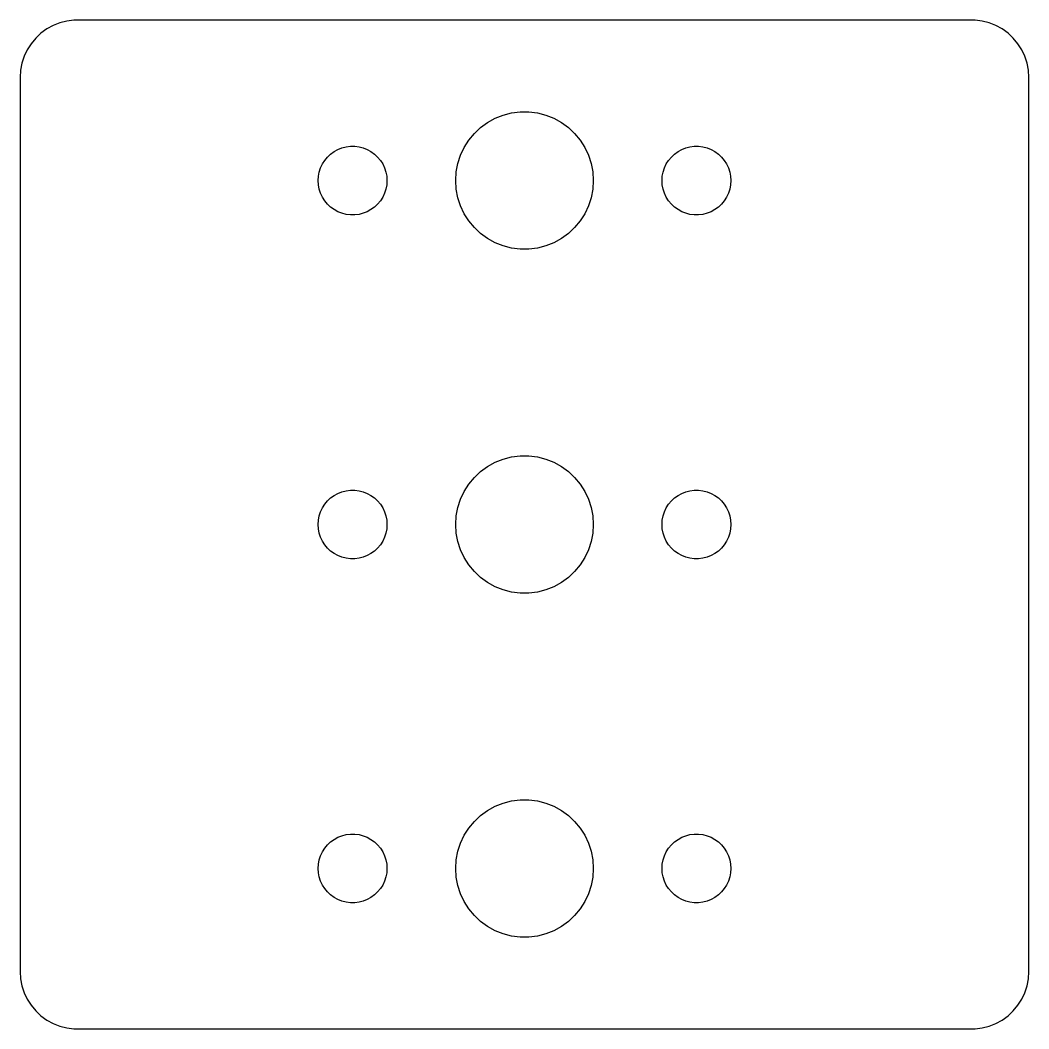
# Model space of a CAD drawing. Header units: metres. Extents: x -22 to 22, y -22 to 724.
# Drawn here: x -22 to 22, y -22 to 22 of the extents above; entities that cross this region are included whole.
import ezdxf

# ---------------------------------------------------------------- set-up
doc = ezdxf.new("R2010")
doc.units = ezdxf.units.M

msp = doc.modelspace()

# ---------------------------------------------------------------- linework, layer by layer
for p, q in [((-20.8396, 21.6108), (-21.0936, 21.4263)), ((-20.5644, 21.7621), (-20.8396, 21.6108)), ((-20.2725, 21.8776), (-20.5644, 21.7621)), ((-19.9684, 21.9557), (-20.2725, 21.8776)), ((-19.657, 21.9951), (-19.9684, 21.9557)), ((19.657, 21.9951), (-19.657, 21.9951)), ((19.9684, 21.9557), (19.657, 21.9951)), ((20.2725, 21.8776), (19.9684, 21.9557)), ((20.5644, 21.7621), (20.2725, 21.8776)), ((20.8396, 21.6108), (20.5644, 21.7621)), ((21.0936, 21.4263), (20.8396, 21.6108)), ((-21.3224, 21.2114), (-21.5225, 20.9695)), ((-21.0936, 21.4263), (-21.3224, 21.2114)), ((21.3224, 21.2114), (21.0936, 21.4263)), ((21.5225, 20.9695), (21.3224, 21.2114)), ((-21.6908, 20.7044), (-21.8244, 20.4203)), ((-21.5225, 20.9695), (-21.6908, 20.7044)), ((21.6908, 20.7044), (21.5225, 20.9695)), ((21.8244, 20.4203), (21.6908, 20.7044)), ((-21.8244, 20.4203), (-21.9214, 20.1217)), ((21.9214, 20.1217), (21.8244, 20.4203)), ((-21.9803, 19.8133), (-22, 19.5)), ((-21.9214, 20.1217), (-21.9803, 19.8133)), ((21.9803, 19.8133), (21.9214, 20.1217)), ((22, 19.5), (21.9803, 19.8133)), ((-22, 19.5), (-22, -19.5)), ((22, -19.5), (22, 19.5)), ((-1.60747, 17.533), (-1.27733, 17.7145)), ((-1.27733, 17.7145), (-0.927048, 17.8532)), ((-0.927048, 17.8532), (-0.562134, 17.9469)), ((-0.562134, 17.9469), (-0.18837, 17.9941)), ((-0.18837, 17.9941), (0.18837, 17.9941)), ((0.18837, 17.9941), (0.562134, 17.9469)), ((0.562134, 17.9469), (0.927048, 17.8532)), ((0.927048, 17.8532), (1.27733, 17.7145)), ((1.27733, 17.7145), (1.60747, 17.533)), ((-2.1869, 17.0536), (-1.91226, 17.3115)), ((-1.91226, 17.3115), (-1.60747, 17.533)), ((1.60747, 17.533), (1.91226, 17.3115)), ((1.91226, 17.3115), (2.1869, 17.0536)), ((-2.62891, 16.4453), (-2.42705, 16.7634)), ((-2.42705, 16.7634), (-2.1869, 17.0536)), ((2.1869, 17.0536), (2.42705, 16.7634)), ((2.42705, 16.7634), (2.62891, 16.4453)), ((-8.30373, 16.2665), (-8.13866, 16.3572)), ((-8.13866, 16.3572), (-7.96352, 16.4266)), ((-7.96352, 16.4266), (-7.78107, 16.4734)), ((-7.78107, 16.4734), (-7.59418, 16.497)), ((-7.59418, 16.497), (-7.40581, 16.497)), ((-7.40581, 16.497), (-7.21892, 16.4734)), ((-7.21892, 16.4734), (-7.03647, 16.4266)), ((-7.03647, 16.4266), (-6.86133, 16.3572)), ((-6.86133, 16.3572), (-6.69626, 16.2665)), ((-2.78932, 16.1044), (-2.62891, 16.4453)), ((2.62891, 16.4453), (2.78932, 16.1044)), ((6.69626, 16.2665), (6.86133, 16.3572)), ((6.86133, 16.3572), (7.03647, 16.4266)), ((7.03647, 16.4266), (7.21892, 16.4734)), ((7.21892, 16.4734), (7.40581, 16.497)), ((7.40581, 16.497), (7.59418, 16.497)), ((7.59418, 16.497), (7.78107, 16.4734)), ((7.78107, 16.4734), (7.96352, 16.4266)), ((7.96352, 16.4266), (8.13866, 16.3572)), ((8.13866, 16.3572), (8.30373, 16.2665)), ((-8.81445, 15.7226), (-8.71352, 15.8817)), ((-8.71352, 15.8817), (-8.59344, 16.0268)), ((-8.59344, 16.0268), (-8.45613, 16.1558)), ((-8.45613, 16.1558), (-8.30373, 16.2665)), ((-6.69626, 16.2665), (-6.54385, 16.1558)), ((-6.54385, 16.1558), (-6.40654, 16.0268)), ((-6.40654, 16.0268), (-6.28647, 15.8817)), ((-6.28647, 15.8817), (-6.18553, 15.7226)), ((-2.90575, 15.7461), (-2.78932, 16.1044)), ((2.78932, 16.1044), (2.90575, 15.7461)), ((6.18553, 15.7226), (6.28647, 15.8817)), ((6.28647, 15.8817), (6.40654, 16.0268)), ((6.40654, 16.0268), (6.54385, 16.1558)), ((6.54385, 16.1558), (6.69626, 16.2665)), ((8.30373, 16.2665), (8.45613, 16.1558)), ((8.45613, 16.1558), (8.59344, 16.0268)), ((8.59344, 16.0268), (8.71352, 15.8817)), ((8.71352, 15.8817), (8.81445, 15.7226)), ((-8.95287, 15.373), (-8.89465, 15.5522)), ((-8.89465, 15.5522), (-8.81445, 15.7226)), ((-6.18553, 15.7226), (-6.10533, 15.5522)), ((-6.10533, 15.5522), (-6.04712, 15.373)), ((-2.97633, 15.376), (-2.90575, 15.7461)), ((2.90575, 15.7461), (2.97633, 15.376)), ((6.04712, 15.373), (6.10533, 15.5522)), ((6.10533, 15.5522), (6.18553, 15.7226)), ((8.81445, 15.7226), (8.89465, 15.5522)), ((8.89465, 15.5522), (8.95287, 15.373)), ((-9, 15), (-8.98816, 15.188)), ((-8.98816, 14.812), (-9, 15)), ((-8.98816, 15.188), (-8.95287, 15.373)), ((-6.04712, 15.373), (-6.01183, 15.188)), ((-6.01183, 15.188), (-6, 15)), ((-6, 15), (-6.01183, 14.812)), ((-3, 15), (-2.97633, 15.376)), ((-2.97633, 14.624), (-3, 15)), ((2.97633, 15.376), (3, 15)), ((3, 15), (2.97633, 14.624)), ((6, 15), (6.01183, 15.188)), ((6.01183, 14.812), (6, 15)), ((6.01183, 15.188), (6.04712, 15.373)), ((8.95287, 15.373), (8.98816, 15.188)), ((8.98816, 15.188), (9, 15)), ((9, 15), (8.98816, 14.812)), ((-8.95287, 14.627), (-8.98816, 14.812)), ((-8.89465, 14.4478), (-8.95287, 14.627)), ((-6.04712, 14.627), (-6.10533, 14.4478)), ((-6.01183, 14.812), (-6.04712, 14.627)), ((-2.90575, 14.2539), (-2.97633, 14.624)), ((2.97633, 14.624), (2.90575, 14.2539)), ((6.04712, 14.627), (6.01183, 14.812)), ((6.10533, 14.4478), (6.04712, 14.627)), ((8.95287, 14.627), (8.89465, 14.4478)), ((8.98816, 14.812), (8.95287, 14.627)), ((-8.81445, 14.2774), (-8.89465, 14.4478)), ((-8.71352, 14.1183), (-8.81445, 14.2774)), ((-8.59344, 13.9732), (-8.71352, 14.1183)), ((-6.28647, 14.1183), (-6.40654, 13.9732)), ((-6.18553, 14.2774), (-6.28647, 14.1183)), ((-6.10533, 14.4478), (-6.18553, 14.2774)), ((-2.78932, 13.8956), (-2.90575, 14.2539)), ((2.90575, 14.2539), (2.78932, 13.8956)), ((6.18553, 14.2774), (6.10533, 14.4478)), ((6.28647, 14.1183), (6.18553, 14.2774)), ((6.40654, 13.9732), (6.28647, 14.1183)), ((8.71352, 14.1183), (8.59344, 13.9732)), ((8.81445, 14.2774), (8.71352, 14.1183)), ((8.89465, 14.4478), (8.81445, 14.2774)), ((-8.45613, 13.8442), (-8.59344, 13.9732)), ((-8.30373, 13.7335), (-8.45613, 13.8442)), ((-8.13866, 13.6427), (-8.30373, 13.7335)), ((-7.96352, 13.5734), (-8.13866, 13.6427)), ((-6.86133, 13.6427), (-7.03647, 13.5734)), ((-6.69626, 13.7335), (-6.86133, 13.6427)), ((-6.54385, 13.8442), (-6.69626, 13.7335)), ((-6.40654, 13.9732), (-6.54385, 13.8442)), ((-2.62891, 13.5547), (-2.78932, 13.8956)), ((2.78932, 13.8956), (2.62891, 13.5547)), ((6.54385, 13.8442), (6.40654, 13.9732)), ((6.69626, 13.7335), (6.54385, 13.8442)), ((6.86133, 13.6427), (6.69626, 13.7335)), ((7.03647, 13.5734), (6.86133, 13.6427)), ((8.13866, 13.6427), (7.96352, 13.5734)), ((8.30373, 13.7335), (8.13866, 13.6427)), ((8.45613, 13.8442), (8.30373, 13.7335)), ((8.59344, 13.9732), (8.45613, 13.8442)), ((-7.78107, 13.5266), (-7.96352, 13.5734)), ((-7.59418, 13.503), (-7.78107, 13.5266)), ((-7.40581, 13.503), (-7.59418, 13.503)), ((-7.21892, 13.5266), (-7.40581, 13.503)), ((-7.03647, 13.5734), (-7.21892, 13.5266)), ((-2.42705, 13.2366), (-2.62891, 13.5547)), ((-2.1869, 12.9464), (-2.42705, 13.2366)), ((2.42705, 13.2366), (2.1869, 12.9464)), ((2.62891, 13.5547), (2.42705, 13.2366)), ((7.21892, 13.5266), (7.03647, 13.5734)), ((7.40581, 13.503), (7.21892, 13.5266)), ((7.59418, 13.503), (7.40581, 13.503)), ((7.78107, 13.5266), (7.59418, 13.503)), ((7.96352, 13.5734), (7.78107, 13.5266)), ((-1.91226, 12.6884), (-2.1869, 12.9464)), ((2.1869, 12.9464), (1.91226, 12.6884)), ((-1.60747, 12.467), (-1.91226, 12.6884)), ((-1.27733, 12.2855), (-1.60747, 12.467)), ((1.60747, 12.467), (1.27733, 12.2855)), ((1.91226, 12.6884), (1.60747, 12.467)), ((-0.927048, 12.1468), (-1.27733, 12.2855)), ((-0.562134, 12.0531), (-0.927048, 12.1468)), ((-0.18837, 12.0059), (-0.562134, 12.0531)), ((0.18837, 12.0059), (-0.18837, 12.0059)), ((0.562134, 12.0531), (0.18837, 12.0059)), ((0.927048, 12.1468), (0.562134, 12.0531)), ((1.27733, 12.2855), (0.927048, 12.1468)), ((-1.60747, 2.53297), (-1.27733, 2.71448)), ((-1.27733, 2.71448), (-0.927048, 2.85316)), ((-0.927048, 2.85316), (-0.562134, 2.94685)), ((-0.562134, 2.94685), (-0.18837, 2.99408)), ((-0.18837, 2.99408), (0.18837, 2.99408)), ((0.18837, 2.99408), (0.562134, 2.94685)), ((0.562134, 2.94685), (0.927048, 2.85316)), ((0.927048, 2.85316), (1.27733, 2.71448)), ((1.27733, 2.71448), (1.60747, 2.53297)), ((-2.1869, 2.05363), (-1.91226, 2.31154)), ((-1.91226, 2.31154), (-1.60747, 2.53297)), ((1.60747, 2.53297), (1.91226, 2.31154)), ((1.91226, 2.31154), (2.1869, 2.05363)), ((-2.62891, 1.44525), (-2.42705, 1.76335)), ((-2.42705, 1.76335), (-2.1869, 2.05363)), ((2.1869, 2.05363), (2.42705, 1.76335)), ((2.42705, 1.76335), (2.62891, 1.44525)), ((-8.30373, 1.26648), (-8.13866, 1.35724)), ((-8.13866, 1.35724), (-7.96352, 1.42657)), ((-7.96352, 1.42657), (-7.78107, 1.47342)), ((-7.78107, 1.47342), (-7.59418, 1.49704)), ((-7.59418, 1.49704), (-7.40581, 1.49704)), ((-7.40581, 1.49704), (-7.21892, 1.47342)), ((-7.21892, 1.47342), (-7.03647, 1.42657)), ((-7.03647, 1.42657), (-6.86133, 1.35724)), ((-6.86133, 1.35724), (-6.69626, 1.26648)), ((-2.78932, 1.10437), (-2.62891, 1.44525)), ((2.62891, 1.44525), (2.78932, 1.10437)), ((6.69626, 1.26648), (6.86133, 1.35724)), ((6.86133, 1.35724), (7.03647, 1.42657)), ((7.03647, 1.42657), (7.21892, 1.47342)), ((7.21892, 1.47342), (7.40581, 1.49704)), ((7.40581, 1.49704), (7.59418, 1.49704)), ((7.59418, 1.49704), (7.78107, 1.47342)), ((7.78107, 1.47342), (7.96352, 1.42657)), ((7.96352, 1.42657), (8.13866, 1.35724)), ((8.13866, 1.35724), (8.30373, 1.26648)), ((-8.81445, 0.722626), (-8.71352, 0.881668)), ((-8.71352, 0.881668), (-8.59344, 1.02681)), ((-8.59344, 1.02681), (-8.45613, 1.15576)), ((-8.45613, 1.15576), (-8.30373, 1.26648)), ((-6.69626, 1.26648), (-6.54385, 1.15576)), ((-6.54385, 1.15576), (-6.40654, 1.02681)), ((-6.40654, 1.02681), (-6.28647, 0.881668)), ((-6.28647, 0.881668), (-6.18553, 0.722626)), ((-2.90575, 0.746063), (-2.78932, 1.10437)), ((2.78932, 1.10437), (2.90575, 0.746063)), ((6.18553, 0.722626), (6.28647, 0.881668)), ((6.28647, 0.881668), (6.40654, 1.02681)), ((6.40654, 1.02681), (6.54385, 1.15576)), ((6.54385, 1.15576), (6.69626, 1.26648)), ((8.30373, 1.26648), (8.45613, 1.15576)), ((8.45613, 1.15576), (8.59344, 1.02681)), ((8.59344, 1.02681), (8.71352, 0.881668)), ((8.71352, 0.881668), (8.81445, 0.722626)), ((-8.95287, 0.373032), (-8.89465, 0.552185)), ((-8.89465, 0.552185), (-8.81445, 0.722626)), ((-6.18553, 0.722626), (-6.10533, 0.552185)), ((-6.10533, 0.552185), (-6.04712, 0.373032)), ((-2.97633, 0.375992), (-2.90575, 0.746063)), ((2.90575, 0.746063), (2.97633, 0.375992)), ((6.04712, 0.373032), (6.10533, 0.552185)), ((6.10533, 0.552185), (6.18553, 0.722626)), ((8.81445, 0.722626), (8.89465, 0.552185)), ((8.89465, 0.552185), (8.95287, 0.373032)), ((-9, 0), (-8.98816, 0.187988)), ((-8.98816, -0.187988), (-9, 0)), ((-8.98816, 0.187988), (-8.95287, 0.373032)), ((-6.04712, 0.373032), (-6.01183, 0.187988)), ((-6.01183, 0.187988), (-6, 0)), ((-6, 0), (-6.01183, -0.187988)), ((-3, 0), (-2.97633, 0.375992)), ((-2.97633, -0.375992), (-3, 0)), ((2.97633, 0.375992), (3, 0)), ((3, 0), (2.97633, -0.375992)), ((6, 0), (6.01183, 0.187988)), ((6.01183, -0.187988), (6, 0)), ((6.01183, 0.187988), (6.04712, 0.373032)), ((8.95287, 0.373032), (8.98816, 0.187988)), ((8.98816, 0.187988), (9, 0)), ((9, 0), (8.98816, -0.187988)), ((-8.95287, -0.373032), (-8.98816, -0.187988)), ((-8.89465, -0.552185), (-8.95287, -0.373032)), ((-6.04712, -0.373032), (-6.10533, -0.552185)), ((-6.01183, -0.187988), (-6.04712, -0.373032)), ((-2.90575, -0.746063), (-2.97633, -0.375992)), ((2.97633, -0.375992), (2.90575, -0.746063)), ((6.04712, -0.373032), (6.01183, -0.187988)), ((6.10533, -0.552185), (6.04712, -0.373032)), ((8.95287, -0.373032), (8.89465, -0.552185)), ((8.98816, -0.187988), (8.95287, -0.373032)), ((-8.81445, -0.722626), (-8.89465, -0.552185)), ((-8.71352, -0.881668), (-8.81445, -0.722626)), ((-6.18553, -0.722626), (-6.28647, -0.881668)), ((-6.10533, -0.552185), (-6.18553, -0.722626)), ((-2.78932, -1.10437), (-2.90575, -0.746063)), ((2.90575, -0.746063), (2.78932, -1.10437)), ((6.18553, -0.722626), (6.10533, -0.552185)), ((6.28647, -0.881668), (6.18553, -0.722626)), ((8.81445, -0.722626), (8.71352, -0.881668)), ((8.89465, -0.552185), (8.81445, -0.722626)), ((-8.59344, -1.02681), (-8.71352, -0.881668)), ((-8.45613, -1.15576), (-8.59344, -1.02681)), ((-8.30373, -1.26648), (-8.45613, -1.15576)), ((-8.13866, -1.35724), (-8.30373, -1.26648)), ((-6.69626, -1.26648), (-6.86133, -1.35724)), ((-6.54385, -1.15576), (-6.69626, -1.26648)), ((-6.40654, -1.02681), (-6.54385, -1.15576)), ((-6.28647, -0.881668), (-6.40654, -1.02681)), ((-2.62891, -1.44525), (-2.78932, -1.10437)), ((2.78932, -1.10437), (2.62891, -1.44525)), ((6.40654, -1.02681), (6.28647, -0.881668)), ((6.54385, -1.15576), (6.40654, -1.02681)), ((6.69626, -1.26648), (6.54385, -1.15576)), ((6.86133, -1.35724), (6.69626, -1.26648)), ((8.30373, -1.26648), (8.13866, -1.35724)), ((8.45613, -1.15576), (8.30373, -1.26648)), ((8.59344, -1.02681), (8.45613, -1.15576)), ((8.71352, -0.881668), (8.59344, -1.02681)), ((-7.96352, -1.42657), (-8.13866, -1.35724)), ((-7.78107, -1.47342), (-7.96352, -1.42657)), ((-7.59418, -1.49704), (-7.78107, -1.47342)), ((-7.40581, -1.49704), (-7.59418, -1.49704)), ((-7.21892, -1.47342), (-7.40581, -1.49704)), ((-7.03647, -1.42657), (-7.21892, -1.47342)), ((-6.86133, -1.35724), (-7.03647, -1.42657)), ((-2.42705, -1.76335), (-2.62891, -1.44525)), ((2.62891, -1.44525), (2.42705, -1.76335)), ((7.03647, -1.42657), (6.86133, -1.35724)), ((7.21892, -1.47342), (7.03647, -1.42657)), ((7.40581, -1.49704), (7.21892, -1.47342)), ((7.59418, -1.49704), (7.40581, -1.49704)), ((7.78107, -1.47342), (7.59418, -1.49704)), ((7.96352, -1.42657), (7.78107, -1.47342)), ((8.13866, -1.35724), (7.96352, -1.42657)), ((-2.1869, -2.05363), (-2.42705, -1.76335)), ((-1.91226, -2.31154), (-2.1869, -2.05363)), ((2.1869, -2.05363), (1.91226, -2.31154)), ((2.42705, -1.76335), (2.1869, -2.05363)), ((-1.60747, -2.53297), (-1.91226, -2.31154)), ((-1.27733, -2.71448), (-1.60747, -2.53297)), ((1.60747, -2.53297), (1.27733, -2.71448)), ((1.91226, -2.31154), (1.60747, -2.53297)), ((-0.927048, -2.85316), (-1.27733, -2.71448)), ((-0.562134, -2.94685), (-0.927048, -2.85316)), ((-0.18837, -2.99408), (-0.562134, -2.94685)), ((0.18837, -2.99408), (-0.18837, -2.99408)), ((0.562134, -2.94685), (0.18837, -2.99408)), ((0.927048, -2.85316), (0.562134, -2.94685)), ((1.27733, -2.71448), (0.927048, -2.85316)), ((-1.60747, -12.467), (-1.27733, -12.2855)), ((-1.27733, -12.2855), (-0.927048, -12.1468)), ((-0.927048, -12.1468), (-0.562134, -12.0531)), ((-0.562134, -12.0531), (-0.18837, -12.0059)), ((-0.18837, -12.0059), (0.18837, -12.0059)), ((0.18837, -12.0059), (0.562134, -12.0531)), ((0.562134, -12.0531), (0.927048, -12.1468)), ((0.927048, -12.1468), (1.27733, -12.2855)), ((1.27733, -12.2855), (1.60747, -12.467)), ((-2.1869, -12.9464), (-1.91226, -12.6884)), ((-1.91226, -12.6884), (-1.60747, -12.467)), ((1.60747, -12.467), (1.91226, -12.6884)), ((1.91226, -12.6884), (2.1869, -12.9464)), ((-2.42705, -13.2366), (-2.1869, -12.9464)), ((2.1869, -12.9464), (2.42705, -13.2366)), ((-8.13866, -13.6427), (-7.96352, -13.5734)), ((-7.96352, -13.5734), (-7.78107, -13.5266)), ((-7.78107, -13.5266), (-7.59418, -13.503)), ((-7.59418, -13.503), (-7.40581, -13.503)), ((-7.40581, -13.503), (-7.21892, -13.5266)), ((-7.21892, -13.5266), (-7.03647, -13.5734)), ((-7.03647, -13.5734), (-6.86133, -13.6427)), ((-2.78932, -13.8956), (-2.62891, -13.5547)), ((-2.62891, -13.5547), (-2.42705, -13.2366)), ((2.42705, -13.2366), (2.62891, -13.5547)), ((2.62891, -13.5547), (2.78932, -13.8956)), ((6.86133, -13.6427), (7.03647, -13.5734)), ((7.03647, -13.5734), (7.21892, -13.5266)), ((7.21892, -13.5266), (7.40581, -13.503)), ((7.40581, -13.503), (7.59418, -13.503)), ((7.59418, -13.503), (7.78107, -13.5266)), ((7.78107, -13.5266), (7.96352, -13.5734)), ((7.96352, -13.5734), (8.13866, -13.6427)), ((-8.71352, -14.1183), (-8.59344, -13.9732)), ((-8.59344, -13.9732), (-8.45613, -13.8442)), ((-8.45613, -13.8442), (-8.30373, -13.7335)), ((-8.30373, -13.7335), (-8.13866, -13.6427)), ((-6.86133, -13.6427), (-6.69626, -13.7335)), ((-6.69626, -13.7335), (-6.54385, -13.8442)), ((-6.54385, -13.8442), (-6.40654, -13.9732)), ((-6.40654, -13.9732), (-6.28647, -14.1183)), ((-2.90575, -14.2539), (-2.78932, -13.8956)), ((2.78932, -13.8956), (2.90575, -14.2539)), ((6.28647, -14.1183), (6.40654, -13.9732)), ((6.40654, -13.9732), (6.54385, -13.8442)), ((6.54385, -13.8442), (6.69626, -13.7335)), ((6.69626, -13.7335), (6.86133, -13.6427)), ((8.13866, -13.6427), (8.30373, -13.7335)), ((8.30373, -13.7335), (8.45613, -13.8442)), ((8.45613, -13.8442), (8.59344, -13.9732)), ((8.59344, -13.9732), (8.71352, -14.1183)), ((-8.95287, -14.627), (-8.89465, -14.4478)), ((-8.89465, -14.4478), (-8.81445, -14.2774)), ((-8.81445, -14.2774), (-8.71352, -14.1183)), ((-6.28647, -14.1183), (-6.18553, -14.2774)), ((-6.18553, -14.2774), (-6.10533, -14.4478)), ((-6.10533, -14.4478), (-6.04712, -14.627)), ((-2.97633, -14.624), (-2.90575, -14.2539)), ((2.90575, -14.2539), (2.97633, -14.624)), ((6.04712, -14.627), (6.10533, -14.4478)), ((6.10533, -14.4478), (6.18553, -14.2774)), ((6.18553, -14.2774), (6.28647, -14.1183)), ((8.71352, -14.1183), (8.81445, -14.2774)), ((8.81445, -14.2774), (8.89465, -14.4478)), ((8.89465, -14.4478), (8.95287, -14.627)), ((-9, -15), (-8.98816, -14.812)), ((-8.98816, -14.812), (-8.95287, -14.627)), ((-6.04712, -14.627), (-6.01183, -14.812)), ((-6.01183, -14.812), (-6, -15)), ((-3, -15), (-2.97633, -14.624)), ((2.97633, -14.624), (3, -15)), ((6, -15), (6.01183, -14.812)), ((6.01183, -14.812), (6.04712, -14.627)), ((8.95287, -14.627), (8.98816, -14.812)), ((8.98816, -14.812), (9, -15)), ((-8.98816, -15.188), (-9, -15)), ((-8.95287, -15.373), (-8.98816, -15.188)), ((-8.89465, -15.5522), (-8.95287, -15.373)), ((-6.04712, -15.373), (-6.10533, -15.5522)), ((-6.01183, -15.188), (-6.04712, -15.373)), ((-6, -15), (-6.01183, -15.188)), ((-2.97633, -15.376), (-3, -15)), ((-2.90575, -15.7461), (-2.97633, -15.376)), ((2.97633, -15.376), (2.90575, -15.7461)), ((3, -15), (2.97633, -15.376)), ((6.01183, -15.188), (6, -15)), ((6.04712, -15.373), (6.01183, -15.188)), ((6.10533, -15.5522), (6.04712, -15.373)), ((8.95287, -15.373), (8.89465, -15.5522)), ((8.98816, -15.188), (8.95287, -15.373)), ((9, -15), (8.98816, -15.188)), ((-8.81445, -15.7226), (-8.89465, -15.5522)), ((-8.71352, -15.8817), (-8.81445, -15.7226)), ((-6.18553, -15.7226), (-6.28647, -15.8817)), ((-6.10533, -15.5522), (-6.18553, -15.7226)), ((-2.78932, -16.1044), (-2.90575, -15.7461)), ((2.90575, -15.7461), (2.78932, -16.1044)), ((6.18553, -15.7226), (6.10533, -15.5522)), ((6.28647, -15.8817), (6.18553, -15.7226)), ((8.81445, -15.7226), (8.71352, -15.8817)), ((8.89465, -15.5522), (8.81445, -15.7226)), ((-8.59344, -16.0268), (-8.71352, -15.8817)), ((-8.45613, -16.1558), (-8.59344, -16.0268)), ((-8.30373, -16.2665), (-8.45613, -16.1558)), ((-8.13866, -16.3572), (-8.30373, -16.2665)), ((-6.69626, -16.2665), (-6.86133, -16.3572)), ((-6.54385, -16.1558), (-6.69626, -16.2665)), ((-6.40654, -16.0268), (-6.54385, -16.1558)), ((-6.28647, -15.8817), (-6.40654, -16.0268)), ((-2.62891, -16.4453), (-2.78932, -16.1044)), ((2.78932, -16.1044), (2.62891, -16.4453)), ((6.40654, -16.0268), (6.28647, -15.8817)), ((6.54385, -16.1558), (6.40654, -16.0268)), ((6.69626, -16.2665), (6.54385, -16.1558)), ((6.86133, -16.3572), (6.69626, -16.2665)), ((8.30373, -16.2665), (8.13866, -16.3572)), ((8.45613, -16.1558), (8.30373, -16.2665)), ((8.59344, -16.0268), (8.45613, -16.1558)), ((8.71352, -15.8817), (8.59344, -16.0268)), ((-7.96352, -16.4266), (-8.13866, -16.3572)), ((-7.78107, -16.4734), (-7.96352, -16.4266)), ((-7.59418, -16.497), (-7.78107, -16.4734)), ((-7.40581, -16.497), (-7.59418, -16.497)), ((-7.21892, -16.4734), (-7.40581, -16.497)), ((-7.03647, -16.4266), (-7.21892, -16.4734)), ((-6.86133, -16.3572), (-7.03647, -16.4266)), ((-2.42705, -16.7634), (-2.62891, -16.4453)), ((2.62891, -16.4453), (2.42705, -16.7634)), ((7.03647, -16.4266), (6.86133, -16.3572)), ((7.21892, -16.4734), (7.03647, -16.4266)), ((7.40581, -16.497), (7.21892, -16.4734)), ((7.59418, -16.497), (7.40581, -16.497)), ((7.78107, -16.4734), (7.59418, -16.497)), ((7.96352, -16.4266), (7.78107, -16.4734)), ((8.13866, -16.3572), (7.96352, -16.4266)), ((-2.1869, -17.0536), (-2.42705, -16.7634)), ((-1.91226, -17.3115), (-2.1869, -17.0536)), ((2.1869, -17.0536), (1.91226, -17.3115)), ((2.42705, -16.7634), (2.1869, -17.0536)), ((-1.60747, -17.533), (-1.91226, -17.3115)), ((-1.27733, -17.7145), (-1.60747, -17.533)), ((1.60747, -17.533), (1.27733, -17.7145)), ((1.91226, -17.3115), (1.60747, -17.533)), ((-0.927048, -17.8532), (-1.27733, -17.7145)), ((-0.562134, -17.9469), (-0.927048, -17.8532)), ((-0.18837, -17.9941), (-0.562134, -17.9469)), ((0.18837, -17.9941), (-0.18837, -17.9941)), ((0.562134, -17.9469), (0.18837, -17.9941)), ((0.927048, -17.8532), (0.562134, -17.9469)), ((1.27733, -17.7145), (0.927048, -17.8532)), ((-22, -19.5), (-21.9803, -19.8133)), ((21.9803, -19.8133), (22, -19.5)), ((-21.9803, -19.8133), (-21.9214, -20.1217)), ((-21.9214, -20.1217), (-21.8244, -20.4203)), ((21.8244, -20.4203), (21.9214, -20.1217)), ((21.9214, -20.1217), (21.9803, -19.8133)), ((-21.8244, -20.4203), (-21.6908, -20.7044)), ((21.6908, -20.7044), (21.8244, -20.4203)), ((-21.6908, -20.7044), (-21.5225, -20.9695)), ((-21.5225, -20.9695), (-21.3224, -21.2114)), ((21.3224, -21.2114), (21.5225, -20.9695)), ((21.5225, -20.9695), (21.6908, -20.7044)), ((-21.3224, -21.2114), (-21.0936, -21.4263)), ((-21.0936, -21.4263), (-20.8396, -21.6108)), ((20.8396, -21.6108), (21.0936, -21.4263)), ((21.0936, -21.4263), (21.3224, -21.2114)), ((-20.8396, -21.6108), (-20.5644, -21.7621)), ((-20.5644, -21.7621), (-20.2725, -21.8776)), ((-20.2725, -21.8776), (-19.9684, -21.9557)), ((-19.9684, -21.9557), (-19.657, -21.9951)), ((-19.657, -21.9951), (19.657, -21.9951)), ((19.657, -21.9951), (19.9684, -21.9557)), ((19.9684, -21.9557), (20.2725, -21.8776)), ((20.2725, -21.8776), (20.5644, -21.7621)), ((20.5644, -21.7621), (20.8396, -21.6108))]:
    msp.add_line(p, q)

doc.saveas('drawing.dxf')
